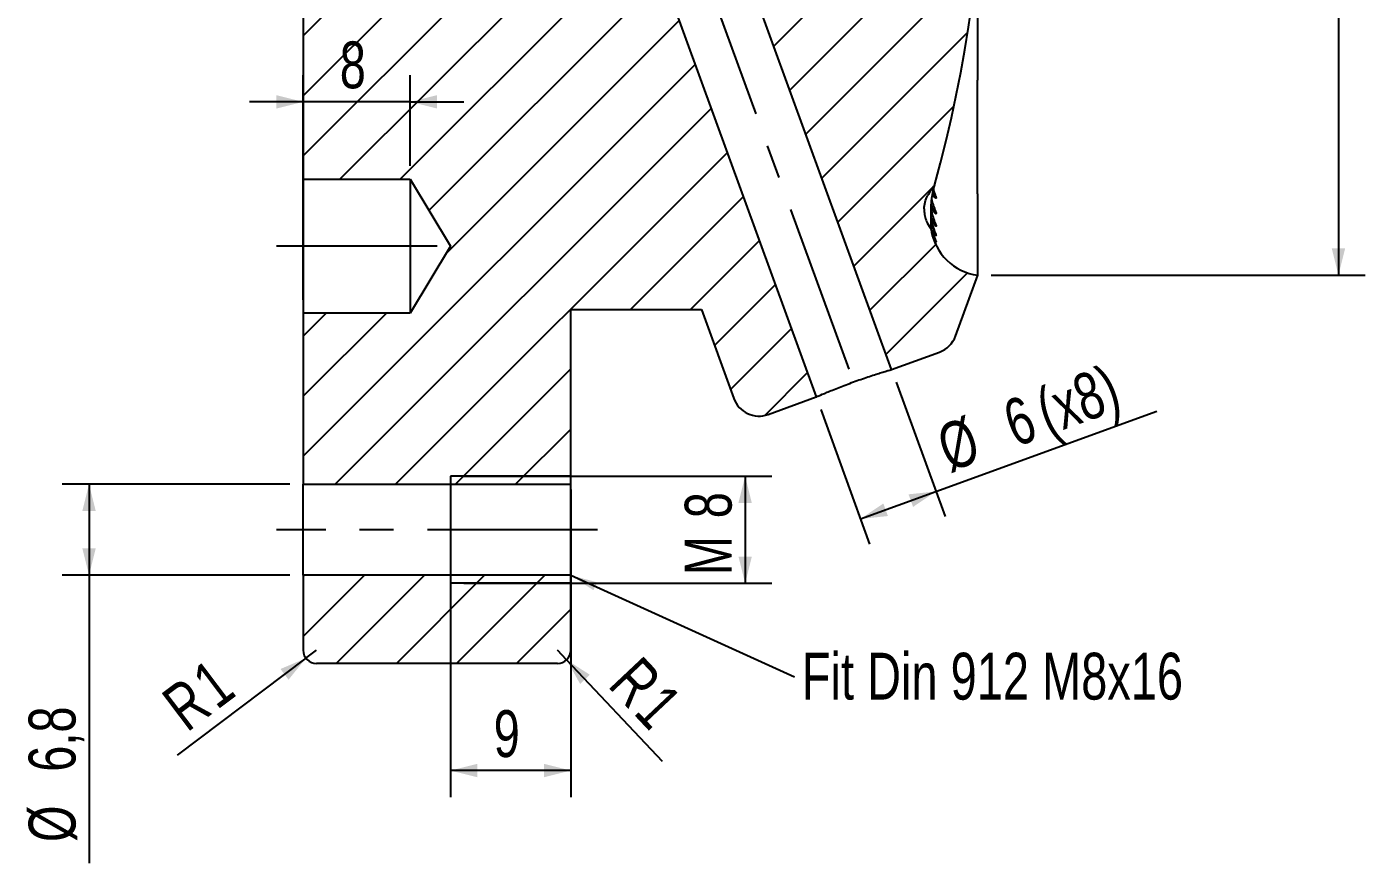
# Model space of a CAD drawing. Header units: millimetres. Extents: x 8 to 3888, y -9869 to 412.
# Drawn here: x 259.3 to 359.3, y 123.8 to 186.4 of the extents above; entities that cross this region are included whole.
import ezdxf

# ---------------------------------------------------------------- set-up
doc = ezdxf.new("R2010")
doc.units = ezdxf.units.MM
doc.linetypes.add('CENTERX2', pattern=[20.319999999999997, 12.7, -2.54, 2.54, -2.54])
for name, color, linetype in [('CENTERLINE', 4, 'CENTERX2'), ('DETAIL', 3, 'Continuous'), ('DIMENSIONS', 2, 'Continuous'), ('HATCH', 3, 'Continuous'), ('TEXT', 2, 'Continuous')]:
    doc.layers.add(name, color=color, linetype=linetype)
doc.layers.add('OUTLINE', color=7, linetype='Continuous', lineweight=25)
doc.styles.add('SLDTEXTSTYLE0', font='TXT', dxfattribs={"width": 0.75})
doc.dimstyles.new('SLDDIMSTYLE1', dxfattribs={"dimtxt": 3.5, "dimasz": 2, "dimexe": 0, "dimexo": 0.0625, "dimgap": 0.875, "dimtad": 1, "dimrnd": 1e-09, "dimzin": 12, "dimdsep": 46, "dimtxsty": 'SLDTEXTSTYLE0', "dimsah": 1, "dimcen": 0.09, "dimadec": 0, "dimazin": 3, "dimtfac": 1, "dimtofl": 0, "dimtmove": 0, "dimatfit": 3, "dimfxl": 0, "dimfrac": 2, "dimtolj": 1, "dimtzin": 12, "dimarcsym": 0})
doc.dimstyles.new('SLDDIMSTYLE12', dxfattribs={"dimtxt": 3.5, "dimasz": 2, "dimexe": 0, "dimexo": 0.0625, "dimgap": 0.875, "dimtad": 1, "dimrnd": 1e-09, "dimzin": 12, "dimdsep": 46, "dimtxsty": 'SLDTEXTSTYLE0', "dimsah": 1, "dimcen": 0.09, "dimadec": 0, "dimazin": 3, "dimtol": 1, "dimtp": 0.05, "dimtfac": 1, "dimtofl": 0, "dimtmove": 0, "dimatfit": 3, "dimfxl": 0, "dimfrac": 2, "dimtolj": 1, "dimarcsym": 0})
doc.dimstyles.new('SLDDIMSTYLE3', dxfattribs={"dimtxt": 3.5, "dimasz": 2, "dimexe": 0, "dimexo": 0.0625, "dimgap": 0.875, "dimtad": 1, "dimrnd": 1e-09, "dimzin": 12, "dimdsep": 46, "dimtxsty": 'SLDTEXTSTYLE0', "dimsah": 1, "dimcen": 0.09, "dimadec": 0, "dimazin": 3, "dimtfac": 1, "dimtmove": 0, "dimatfit": 0, "dimfxl": 0, "dimfrac": 2, "dimtolj": 1, "dimtzin": 12, "dimarcsym": 0})
doc.dimstyles.new('SLDDIMSTYLE4', dxfattribs={"dimtxt": 0.18, "dimasz": 2, "dimexe": 0, "dimexo": 0.0625, "dimgap": 0, "dimtad": 0, "dimtih": 1, "dimtoh": 1, "dimdec": 0, "dimrnd": 1e-09, "dimzin": 0, "dimdsep": 46, "dimtxsty": 'Standard', "dimsah": 1, "dimcen": 0.09, "dimadec": 0, "dimazin": 0, "dimtfac": 2, "dimtdec": 0, "dimtofl": 0, "dimtmove": 0, "dimatfit": 3, "dimfxl": 0, "dimfrac": 2, "dimtolj": 1, "dimtzin": 0, "dimarcsym": 0})
doc.dimstyles.new('SLDDIMSTYLE6', dxfattribs={"dimtxt": 3.5, "dimasz": 2, "dimexe": 0, "dimexo": 0.0625, "dimgap": 0.875, "dimtad": 1, "dimdec": 1, "dimrnd": 1e-09, "dimzin": 12, "dimdsep": 46, "dimtxsty": 'SLDTEXTSTYLE0', "dimsah": 1, "dimcen": 0.09, "dimadec": 0, "dimazin": 3, "dimtfac": 1, "dimtdec": 1, "dimtofl": 0, "dimtmove": 0, "dimatfit": 3, "dimfxl": 0, "dimfrac": 2, "dimtolj": 1, "dimtzin": 12, "dimarcsym": 0})
doc.dimstyles.new('SLDDIMSTYLE9', dxfattribs={"dimtxt": 3.5, "dimasz": 2, "dimexe": 0, "dimexo": 0.0625, "dimgap": 0.875, "dimtad": 1, "dimrnd": 1e-09, "dimzin": 12, "dimdsep": 46, "dimtxsty": 'SLDTEXTSTYLE0', "dimsah": 1, "dimcen": 0, "dimadec": 0, "dimazin": 3, "dimtfac": 1, "dimtofl": 0, "dimtmove": 0, "dimatfit": 3, "dimfxl": 0, "dimfrac": 2, "dimtolj": 1, "dimtzin": 12, "dimarcsym": 0})
pattern_1 = [(45, (0, 0), (-2.245064030267288, 2.245064030267288), [])]

# ---------------------------------------------------------------- blocks, each defined once
blk = doc.blocks.new('_D_13')
at = {"layer": 'DIMENSIONS'}
for p, q in [((279.9708813506584, 165.9565333599356), (279.9708813506584, 182.7452840237611)), ((287.9708813506584, 175.9565333599356), (287.9708813506584, 182.7452840237611)), ((279.9708813506584, 180.7452840237611), (275.9708813506584, 180.7452840237611)), ((287.9708813506584, 180.7452840237611), (279.9708813506584, 180.7452840237611)), ((287.9708813506584, 180.7452840237611), (291.9708813506584, 180.7452840237611))]:
    blk.add_line(p, q, dxfattribs=at)
for points in [[(279.9708813506584, 180.7452840237611), (277.9708813506584, 181.2452840237611), (277.9708813506584, 180.2452840237611)], [(287.9708813506584, 180.7452840237611), (289.9708813506584, 180.2452840237611), (289.9708813506584, 181.2452840237611)]]:
    blk.add_solid(points, dxfattribs=at)
at = {"layer": 'DIMENSIONS', "insert": (282.7031179720062, 185.2570209383398), "char_height": 3.5, "attachment_point": 1, "style": 'SLDTEXTSTYLE0'}
blk.add_mtext('8', dxfattribs=at)
blk = doc.blocks.new('_D_14')
at = {"layer": 'DIMENSIONS'}
for p, q in [((291.9708813506584, 152.7565333599356), (314.9930637496115, 152.7565333599356)), ((312.9930637496115, 152.7565333599356), (312.9930637496115, 144.7565333599356)), ((291.9708813506584, 144.7565333599356), (314.9930637496115, 144.7565333599356))]:
    blk.add_line(p, q, dxfattribs=at)
for points in [[(312.9930637496115, 152.7565333599356), (312.4930637496115, 150.7565333599356), (313.4930637496115, 150.7565333599356)], [(312.9930637496115, 144.7565333599356), (313.4930637496115, 146.7565333599356), (312.4930637496115, 146.7565333599356)]]:
    blk.add_solid(points, dxfattribs=at)
at = {"layer": 'DIMENSIONS', "char_height": 3.5, "attachment_point": 1, "rotation": 90.00000000000041, "style": 'SLDTEXTSTYLE0'}
for s, insert in [('8', (308.4813268350325, 149.6168013668786)), ('M', (308.4813268350325, 145.3607385956861))]:
    blk.add_mtext(s, dxfattribs=dict(at, insert=insert))
blk = doc.blocks.new('_D_15')
at = {"layer": 'DIMENSIONS'}
for p, q in [((290.9708813506584, 151.7565333599356), (290.9708813506584, 128.7565333599359)), ((299.9708813506584, 151.7565333599356), (299.9708813506584, 128.7565333599359)), ((299.9708813506584, 130.7565333599359), (290.9708813506584, 130.7565333599359))]:
    blk.add_line(p, q, dxfattribs=at)
for points in [[(290.9708813506584, 130.7565333599359), (292.9708813506584, 130.2565333599359), (292.9708813506584, 131.2565333599359)], [(299.9708813506584, 130.7565333599359), (297.9708813506584, 131.2565333599359), (297.9708813506584, 130.2565333599359)]]:
    blk.add_solid(points, dxfattribs=at)
at = {"layer": 'DIMENSIONS', "insert": (294.2031179720041, 135.2682702745145), "char_height": 3.5, "attachment_point": 1, "style": 'SLDTEXTSTYLE0'}
blk.add_mtext('9', dxfattribs=at)
blk = doc.blocks.new('_D_16')
at = {"layer": 'DIMENSIONS'}
for p, q in [((278.9708813506584, 152.1565333599356), (261.9708813506596, 152.1565333599356)), ((263.9708813506596, 152.1565333599356), (263.9708813506596, 145.3565333599356)), ((278.9708813506584, 145.3565333599356), (261.9708813506596, 145.3565333599356)), ((263.9708813506596, 145.3565333599356), (263.9708813506596, 123.8282663654274))]:
    blk.add_line(p, q, dxfattribs=at)
for points in [[(263.9708813506596, 152.1565333599356), (263.4708813506596, 150.1565333599356), (264.4708813506596, 150.1565333599356)], [(263.9708813506596, 145.3565333599356), (264.4708813506596, 147.3565333599356), (263.4708813506596, 147.3565333599356)]]:
    blk.add_solid(points, dxfattribs=at)
at = {"layer": 'DIMENSIONS', "char_height": 3.5, "attachment_point": 1, "rotation": 90.00000000000041, "style": 'SLDTEXTSTYLE0'}
for s, insert in [('6,8', (259.4591444360807, 130.6679289341321)), ('%%c', (259.4591442614577, 125.4157663654283))]:
    blk.add_mtext(s, dxfattribs=dict(at, insert=insert))
blk = doc.blocks.new('_D_17')
at = {"layer": 'DIMENSIONS'}
for q in [(270.5572994966029, 131.8960250922835), (280.9708813506584, 139.7565333599356)]:
    blk.add_line((280.1727364710582, 139.1540677997847), q, dxfattribs=at)
blk.add_solid([(280.1727364710582, 139.1540677997847), (278.2752139317824, 138.3482091192828), (278.8776794919333, 137.5500642396827)], dxfattribs=at)
at = {"layer": 'DIMENSIONS', "char_height": 3.5, "attachment_point": 1, "rotation": 37.04668522062692, "style": 'SLDTEXTSTYLE0'}
for s, insert in [('1', (271.4173198909774, 138.051181020855)), ('R', (269.1767752962831, 136.3599455211543))]:
    blk.add_mtext(s, dxfattribs=dict(at, insert=insert))
blk = doc.blocks.new('_D_18')
at = {"layer": 'DIMENSIONS'}
for q in [(298.9708813506584, 139.7565333599356), (306.7901778581397, 131.4607886943607)]:
    blk.add_line((299.6567825015217, 139.0288386359995), q, dxfattribs=at)
blk.add_solid([(299.6567825015217, 139.0288386359995), (300.6647374412802, 137.2304986126957), (301.3924321652163, 137.916399763559)], dxfattribs=at)
at = {"layer": 'DIMENSIONS', "char_height": 3.5, "attachment_point": 1, "rotation": 313.3065188296342, "style": 'SLDTEXTSTYLE0'}
for s, insert in [('R', (305.198984651847, 139.484504755852)), ('1', (307.1244397356798, 137.4417271574812))]:
    blk.add_mtext(s, dxfattribs=dict(at, insert=insert))
blk = doc.blocks.new('_D_22')
at = {"layer": 'DIMENSIONS'}
for p, q in [((324.2743674902783, 159.7948436055324), (327.9338555069727, 149.7404829128998)), ((318.6362117655628, 157.7427227455784), (322.2956997822573, 147.6883620529458)), ((327.2498152203213, 151.6198681544716), (343.7502823463401, 157.6255470398305)), ((321.6116594956059, 149.5677472945176), (327.2498152203213, 151.6198681544716))]:
    blk.add_line(p, q, dxfattribs=at)
for points in [[(327.2498152203213, 151.6198681544716), (325.1994199070866, 151.4056741782132), (325.5414400504123, 150.4659815574273)], [(321.6116594956059, 149.5677472945176), (323.6620548088405, 149.7819412707759), (323.3200346655148, 150.7216338915619)]]:
    blk.add_solid(points, dxfattribs=at)
at = {"layer": 'DIMENSIONS', "char_height": 3.5, "attachment_point": 1, "rotation": 20.00000000000006, "style": 'SLDTEXTSTYLE0'}
for s, insert in [('(x8)', (334.4188052045489, 159.0873613459129)), ('6', (331.9886553806745, 158.2028591452153)), ('%%c', (327.0468352696671, 156.3472798198632))]:
    blk.add_mtext(s, dxfattribs=dict(at, insert=insert))
blk = doc.blocks.new('_D_26')
at = {"layer": 'DIMENSIONS'}
for p, q in [((331.3708813506584, 235.7253571124055), (359.3249149804827, 235.7253571124055)), ((357.3249149804827, 235.7253571124055), (357.3249149804827, 167.7877096074656)), ((331.3708813506584, 167.7877096074656), (359.3249149804827, 167.7877096074656))]:
    blk.add_line(p, q, dxfattribs=at)
for points in [[(357.3249149804827, 235.7253571124055), (356.8249149804827, 233.7253571124055), (357.8249149804827, 233.7253571124055)], [(357.3249149804827, 167.7877096074656), (357.8249149804827, 169.7877096074656), (356.8249149804827, 169.7877096074656)]]:
    blk.add_solid(points, dxfattribs=at)
at = {"layer": 'DIMENSIONS', "attachment_point": 1, "rotation": 90.00000000000041, "style": 'SLDTEXTSTYLE0'}
for s, insert, char_height in [('0,05', (350.6300236157892, 205.9995887184645), 2.5), ('0', (353.8626624330697, 205.9995887184645), 2.5), ('+', (350.6300236157892, 203.9787556359673), 2.5), ('67,94', (352.813178065902, 191.0481994355226), 3.5)]:
    blk.add_mtext(s, dxfattribs=dict(at, insert=insert, char_height=char_height))
blk = doc.blocks.new('SW_NOTE_0_8')
at = {"layer": 'TEXT', "color": 0, "insert": (0.5581265737221175, 1.795794930032318), "char_height": 3.5, "attachment_point": 1, "style": 'SLDTEXTSTYLE0'}
blk.add_mtext('Fit Din 912 M8x16', dxfattribs=at)

msp = doc.modelspace()

# ---------------------------------------------------------------- hatches: boundary and pattern name
at = {"layer": 'HATCH'}
h = msp.add_hatch(dxfattribs=at)
h.set_pattern_fill('ANSI31', color=256, angle=2.8e-322, style=0)
h.set_pattern_definition(pattern_1)
edge = h.paths.add_edge_path(flags=0)
edge.add_ellipse((327.1708813506584, 172.7127096074653), major_axis=(9.49056222365656e-31, -1.600000000000031), ratio=0.4999999999999869, start_angle=268.47934382903975, end_angle=276.01078318413573, ccw=False)
edge.add_spline(control_points=[(326.3711630924622, 172.7551693534692), (326.373574102638, 172.9368123485206), (326.3991033886002, 173.1197224248274), (326.4478136746493, 173.2947289922879), (326.4889762004281, 173.4426179276413), (326.5472457628986, 173.5870753877488), (326.622700432408, 173.7207619000739)], knot_values=[0.001741228567278241, 0.001741228567278241, 0.001741228567278241, 0.001741228567278241, 0.002288489049463653, 0.002288489049463653, 0.002288489049463653, 0.002750111708964145, 0.002750111708964145, 0.002750111708964145, 0.002750111708964145], weights=[1, 1, 1, 1, 1, 1, 1], degree=3, periodic=0)
edge.add_ellipse((331.3708813506584, 169.1431560526245), major_axis=(2.851467590636627e-30, -7.711284485977308), ratio=0.7651449134926475, start_angle=225.9599874142058, end_angle=233.58537649130568, ccw=False)
edge.add_arc((229.7444546482375, 201.7565333599355), 101.1264267024209, 344.3659401335266, 375.634059866475)
edge.add_ellipse((331.3708813506584, 234.3699106672465), major_axis=(-2.851467590636629e-30, 7.711284485977314), ratio=0.7651449134926475, start_angle=126.414623508694, end_angle=134.0400125857937, ccw=False)
edge.add_spline(control_points=[(326.6227004324085, 229.7923048197974), (326.5962080466602, 229.8392425994853), (326.5718659813377, 229.8874513812779), (326.5496696288353, 229.936566792304), (326.4526087027383, 230.1513402457032), (326.395182537294, 230.3872766171638), (326.3772327279493, 230.6222793065193), (326.3737864157107, 230.6673991531365), (326.3717636753138, 230.7126500799965), (326.3711630924622, 230.7578973664017)], knot_values=[0.004345510241541057, 0.004345510241541057, 0.004345510241541057, 0.004345510241541057, 0.004506926189729176, 0.004506926189729176, 0.004506926189729176, 0.005220139374185372, 0.005220139374185372, 0.005220139374185372, 0.005355205141490209, 0.005355205141490209, 0.005355205141490209, 0.005355205141490209], weights=[1, 1, 1, 1, 1, 1, 1, 1, 1, 1], degree=3, periodic=0)
edge.add_ellipse((327.1708813506584, 230.8003571124058), major_axis=(-9.49056222365656e-31, 1.600000000000031), ratio=0.4999999999999869, start_angle=83.98921681586381, end_angle=91.52065617096503, ccw=False)
edge.add_spline(control_points=[(326.3752795864323, 230.9679021243926), (326.3832210399448, 231.1187447988505), (326.407225098636, 231.269686011692), (326.4475389644435, 231.4152585755396), (326.4852120541861, 231.5512953497866), (326.537569229936, 231.6843409582521), (326.6048914859604, 231.8084094050147)], knot_values=[0.001869552963226244, 0.001869552963226244, 0.001869552963226244, 0.001869552963226244, 0.002324547397561946, 0.002324547397561946, 0.002324547397561946, 0.002749000920168347, 0.002749000920168347, 0.002749000920168347, 0.002749000920168347], weights=[1, 1, 1, 1, 1, 1, 1], degree=3, periodic=0)
edge.add_ellipse((331.3708813506584, 227.3910469124163), major_axis=(2.823712390805541e-30, -7.636225508429936), ratio=0.7651449134926442, start_angle=229.7499868124238, end_angle=234.6566745372857, ccw=False)
edge.add_arc((330.8708813506584, 231.7567301458086), 4.000000000000002, 97.18075578145749, 171.8325490427588, ccw=False)
edge.add_line((330.3708813506584, 235.7253571124055), (328.7138845921082, 240.2779182906318))
edge.add_arc((326.8344993505364, 239.5938780039805), 2, 19.99999999999953, 69.99999999999963)
edge.add_line((327.5185396371877, 241.4732632455523), (323.9323473469526, 242.7785304935528))
edge.add_line((323.9323473469526, 242.7785304935528), (313.0052340170906, 212.7565333599356))
edge.add_line((313.0052340170906, 212.7565333599356), (316.9708813506584, 212.7565333599356))
edge.add_line((316.9708813506584, 212.7565333599356), (323.5803481599616, 201.7565333599355))
edge.add_line((323.5803481599616, 201.7565333599355), (316.9708813506584, 190.7565333599355))
edge.add_line((316.9708813506584, 190.7565333599355), (313.0052340170906, 190.7565333599355))
edge.add_line((313.0052340170906, 190.7565333599355), (323.9323473469526, 160.7345362263183))
edge.add_line((323.9323473469526, 160.7345362263183), (327.5185396371877, 162.0398034743188))
edge.add_arc((326.8344993505364, 163.9191887158906), 2, 290.0000000000012, 340.0000000000013)
edge.add_line((328.7138845921082, 163.2351484292393), (330.3708813506584, 167.7877096074656))
edge.add_arc((330.8708813506584, 171.7563365740625), 4.000000000000002, 188.1674509572408, 262.8192442185417, ccw=False)
edge.add_ellipse((331.3708813506584, 176.1220198074547), major_axis=(-2.823712390805542e-30, 7.63622550842994), ratio=0.7651449134926442, start_angle=125.3433254627137, end_angle=130.2500131875754, ccw=False)
edge.add_spline(control_points=[(326.6048914859612, 171.7046573148567), (326.5909902361468, 171.7302759820611), (326.5777385664869, 171.7562570144408), (326.565133572034, 171.7825377102188), (326.4651278693752, 171.9910439065106), (326.4045113697085, 172.2215695310767), (326.3822501574101, 172.451744275311), (326.3792441146676, 172.4828259212763), (326.3769213114865, 172.5139811103023), (326.3752795864323, 172.5451645954785)], knot_values=[0.004225855046045657, 0.004225855046045657, 0.004225855046045657, 0.004225855046045657, 0.004312563653865688, 0.004312563653865688, 0.004312563653865688, 0.005009576360657715, 0.005009576360657715, 0.005009576360657715, 0.005102402245997553, 0.005102402245997553, 0.005102402245997553, 0.005102402245997553], weights=[1, 1, 1, 1, 1, 1, 1, 1, 1, 1], degree=3, periodic=0)
h = msp.add_hatch(dxfattribs=at)
h.set_pattern_fill('ANSI31', color=256, angle=2.8e-322, style=0)
h.set_pattern_definition(pattern_1)
edge = h.paths.add_edge_path(flags=0)
edge.add_line((306.6201673822351, 190.7565333599355), (304.9708813506584, 190.7565333599355))
edge.add_line((304.9708813506584, 190.7565333599355), (304.9708813506584, 188.9065333599355))
edge.add_line((304.9708813506584, 188.9065333599355), (281.4708813506584, 188.9065333599355))
edge.add_line((281.4708813506584, 188.9065333599355), (279.9708813506584, 187.4065333599355))
edge.add_line((279.9708813506584, 187.4065333599355), (279.9708813506584, 174.9565333599355))
edge.add_line((279.9708813506584, 174.9565333599355), (287.9708813506584, 174.9565333599355))
edge.add_line((287.9708813506584, 174.9565333599355), (290.9751844457962, 169.9565333599355))
edge.add_line((290.9751844457962, 169.9565333599355), (287.9708813506584, 164.9565333599355))
edge.add_line((287.9708813506584, 164.9565333599355), (279.9708813506584, 164.9565333599355))
edge.add_line((279.9708813506584, 164.9565333599355), (279.9708813506584, 152.1565333599355))
edge.add_line((279.9708813506584, 152.1565333599355), (299.9708813506584, 152.1565333599355))
edge.add_line((299.9708813506584, 152.1565333599355), (299.9708813506584, 165.2315333599355))
edge.add_line((299.9708813506584, 165.2315333599355), (309.7208813506584, 165.2315333599355))
edge.add_line((309.7208813506584, 165.2315333599355), (312.1445738037789, 158.5724930732842))
edge.add_arc((314.0239590453507, 159.2565333599356), 2, 200.0000000000014, 290.0000000000006)
edge.add_line((314.707999332002, 157.3771481183637), (318.2941916222372, 158.6824153663643))
edge.add_line((318.2941916222372, 158.6824153663643), (306.6201673822351, 190.7565333599355))
h = msp.add_hatch(dxfattribs=at)
h.set_pattern_fill('ANSI31', color=256, angle=2.8e-322, style=0)
h.set_pattern_definition(pattern_1)
edge = h.paths.add_edge_path(flags=0)
edge.add_line((299.9708813506584, 145.3565333599355), (279.9708813506584, 145.3565333599355))
edge.add_line((279.9708813506584, 145.3565333599355), (279.9708813506584, 139.7565333599356))
edge.add_arc((280.9708813506584, 139.7565333599356), 1, 180, 270.0000000000008)
edge.add_line((280.9708813506584, 138.7565333599355), (298.9708813506584, 138.7565333599355))
edge.add_arc((298.9708813506584, 139.7565333599356), 1, 270.0000000000008, 360.0000000000008)
edge.add_line((299.9708813506584, 139.7565333599356), (299.9708813506584, 145.3565333599355))

# ---------------------------------------------------------------- linework, layer by layer
at = {"layer": 'CENTERLINE'}
for p, q in [((309.4384435963995, 191.7847963002224), (321.1132694845949, 159.7084757963413)), ((289.9708813506584, 169.9565333599355), (277.9708813506584, 169.9565333599355)), ((301.9708813506584, 148.7565333599356), (277.9708813506584, 148.7565333599356))]:
    msp.add_line(p, q, dxfattribs=at)
at = {"layer": 'DETAIL'}
for p, q in [((299.9708813506584, 152.7565333599356), (290.9708813506584, 152.7565333599356)), ((290.9708813506584, 152.7565333599356), (290.9708813506584, 144.7565333599356)), ((299.9708813506584, 144.7565333599356), (290.9708813506584, 144.7565333599356))]:
    msp.add_line(p, q, dxfattribs=at)
at = {"layer": 'OUTLINE'}
for p, q in [((330.3708813086624, 182.3572517687585), (330.3708813086624, 191.7128079885748)), ((306.6201672822709, 190.7565334195402), (318.2941914469475, 158.6824135238435)), ((323.932347533154, 160.7345343882349), (313.0052340179455, 190.7565334195402)), ((279.9708831057424, 187.4065335223582), (279.9708831057424, 174.9565341824796)), ((330.3201205030555, 182.3620834702756), (330.3201205030555, 173.8768016303089)), ((279.9708831057424, 174.9565341824796), (287.9708806917543, 174.9565341824796)), ((279.9708831057424, 174.9565341824796), (279.9708831057424, 164.9565325433519)), ((287.9708806917543, 174.9565341824796), (290.9751838937873, 169.9565315002706)), ((287.9708806917543, 174.9565341824796), (287.9708806917543, 164.9565325433519)), ((327.1308659509296, 173.6214646453168), (326.9918986529584, 173.8764887059238)), ((327.1129696563358, 173.6543068045881), (327.1694245681638, 173.590274652293)), ((330.3708813086624, 167.7877084666994), (330.3708813086624, 173.8719699287918)), ((327.1308659509296, 171.6205832863357), (326.9627510503406, 172.0765625441578)), ((327.1278903753037, 172.5164988393095), (327.1930717796559, 172.435961788347)), ((326.9054030001635, 171.2648962939289), (326.932175730216, 171.1086855584886)), ((290.9751838937873, 169.9565315002706), (287.9708806917543, 164.9565325433519)), ((328.7138852224226, 163.2351466769483), (330.3708813086624, 167.7877084666994)), ((299.970881727385, 165.2315334731844), (309.7208814628894, 165.2315334731844)), ((299.970881727385, 152.1565319353845), (299.970881727385, 165.2315334731844)), ((309.7208814628894, 165.2315334731844), (312.1445737828972, 158.5724913830068)), ((287.9708806917543, 164.9565325433519), (279.9708831057424, 164.9565325433519)), ((279.9708831057424, 164.9565325433519), (279.9708831057424, 152.1565319353845)), ((323.932347533154, 160.7345343882349), (327.5185392171616, 162.0398053283002)), ((314.7079992972786, 157.3771463090685), (318.2941914469475, 158.6824135238435)), ((279.9708831057424, 152.1565319353845), (299.970881727385, 152.1565319353845)), ((279.9708831057424, 145.3565323108938), (279.9708831057424, 152.1565319353845)), ((299.970881727385, 145.3565323108938), (299.970881727385, 152.1565319353845)), ((299.970881727385, 145.3565323108938), (279.9708831057424, 145.3565323108938)), ((279.9708831057424, 145.3565323108938), (279.9708831057424, 139.7565343732145)), ((299.970881727385, 139.7565343732145), (299.970881727385, 145.3565323108938)), ((298.9708815634722, 138.7565323466566), (280.97088140701, 138.7565323466566))]:
    msp.add_line(p, q, dxfattribs=at)
at = {"layer": 'OUTLINE', "flags": 128}
for points in [[(327.0400573432917, 174.1998923326042), (327.0974975944037, 174.0343981737402), (327.200436678576, 173.7710778916385), (327.2332667306537, 173.6829002702739), (327.2512570888276, 173.6262404674795), (327.2611943006987, 173.5796855146196), (327.2615519285674, 173.5535675043371), (327.2501236692543, 173.534520095041), (327.1937823787803, 173.557136332443), (327.1308659509296, 173.6214646453168), (327.1308659509296, 173.6214646453168)], [(326.9779288143391, 171.1432823294904), (327.1169687554712, 170.661348974159), (327.1939006567473, 170.462716495445), (327.2236042589421, 170.3905501717832), (327.2490731373901, 170.3279913718011), (327.259468559968, 170.2996232861784), (327.2621787086601, 170.2868604416158), (327.2548678264494, 170.2921727055814), (327.223160018074, 170.3439505154398), (327.1308659509296, 170.5353671068456), (327.1308659509296, 170.5353671068456)]]:
    msp.add_lwpolyline(points, dxfattribs=at)
at = {"layer": 'OUTLINE'}
for centre, radius, start, end in [((229.7444546482375, 201.7565333599355), 101.1264267024209, 344.3659401335267, 15.63405986647416), ((330.8708813506584, 171.7563365740625), 4.000000000000031, 188.167450957242, 262.8192442185426), ((326.8344993505364, 163.9191887158906), 1.999999999999995, 290.0000000000012, 340.0000000000007), ((314.0239590453507, 159.2565333599356), 1.999999999999995, 200.0000000000001, 290.0000000000009), ((280.9708813506584, 139.7565333599356), 1, 179.9999999999984, 269.9999999999976), ((298.9708813506584, 139.7565333599356), 1, 270.0000000000008, 1.628443996909321e-12)]:
    msp.add_arc(centre, radius, start, end, dxfattribs=at)
for centre, major_axis, ratio, start_param, end_param in [((331.3708813506584, 169.1431560526245), (0, -7.711284485977302), 0.7651449134926476, 3.943745758142846, 4.076833904283852), ((327.1708813506584, 172.7127096074653), (0, -1.600000000000051), 0.4999999999999911, 4.68584852341067, 4.817296937571383), ((331.3708813506584, 176.1220198074547), (0, 7.636225508429931), 0.7651449134926465, 2.187653724723214, 2.273291580889241)]:
    msp.add_ellipse(centre, major_axis=major_axis, ratio=ratio, start_param=start_param, end_param=end_param, dxfattribs=at)
for points in [[(330.3708813506584, 182.3572516725274), (330.3539281164738, 182.3587861128851), (330.3370078660301, 182.3603968487373), (330.3201203839662, 182.3620833819262)], [(327.094915706501, 174.3807593229253), (326.9918085640149, 174.0150163645981), (326.9176414379612, 173.620396950814), (326.8868501594227, 173.2043958713013)], [(327.129459959315, 174.5037368399175), (327.1182278749073, 174.4636001662776), (327.1067166494807, 174.4226197769383), (327.094915706501, 174.3807593229253)], [(326.8770351312897, 173.0408433762681), (326.8729664165666, 172.952390813679), (326.8708813506584, 172.8631699028343), (326.8708813506584, 172.7732494238984)], [(326.8868501594227, 173.2043958713013), (326.8827847261742, 173.1494704281113), (326.8795243753837, 173.094958750286), (326.8770351312897, 173.0408433762681)], [(330.3201203839658, 173.8768020076876), (330.3370163351224, 173.8751146287002), (330.3539366285789, 173.873503968214), (330.3708813506583, 173.8719702982885)], [(327.1308656115983, 172.5097315293618), (327.0378551533945, 172.6506979191815), (326.9675259093228, 172.8073480426824), (326.9231924346809, 172.9820815574229)], [(326.8708813506584, 171.7848673808565), (326.8708813506584, 171.6093988864762), (326.8825412953366, 171.4361556258339), (326.9054033370177, 171.2648963161924)], [(327.1308656115983, 170.3475584755254), (327.0288528648531, 170.6098961505566), (326.9543404026239, 170.8892494449356), (326.911452962771, 171.1880700510364)]]:
    msp.add_open_spline(points, degree=3, dxfattribs=at)
for points, knots in [([(326.3711630924622, 172.7551693534692), (326.3733930187634, 172.9231696780388), (326.3947738737538, 173.0891766556955), (326.4785954040465, 173.4169168513711), (326.5400084557433, 173.5742527174158), (326.622700432408, 173.7207619000739)], [0, 0, 0, 0, 0.5, 0.5, 1, 1, 1, 1]), ([(326.9054033370177, 173.5887155676957), (326.9265956389933, 173.4518941279153), (326.957531977924, 173.3126575817925), (327.0195743996237, 173.0967185051533), (327.0427239311951, 173.0240883436953), (327.0937542025085, 172.8767471334993), (327.1218255018409, 172.8017555635045), (327.1660298062025, 172.688005416147), (327.1812657685521, 172.6494792400287), (327.2113568396226, 172.5724100401615), (327.2263887606784, 172.5335431995502), (327.2511202221187, 172.4619649706944), (327.2601359646376, 172.4297286584262), (327.2636226414544, 172.3916302479845), (327.2590374107864, 172.3846796187774), (327.2386371568138, 172.3819200464524), (327.2170095412184, 172.4009978635974), (327.1744160252026, 172.4477060825391), (327.1523421034557, 172.4771818184841), (327.1308656115983, 172.5097315293618)], [0, 0, 0, 0, 0.2500000000000117, 0.2500000000000117, 0.3750000000000147, 0.3750000000000147, 0.5000000000000178, 0.5000000000000178, 0.5625000000000161, 0.5625000000000161, 0.6250000000000145, 0.6250000000000145, 0.6875000000000129, 0.6875000000000129, 0.7500000000000112, 0.7500000000000112, 0.8750000000000057, 0.8750000000000057, 1, 1, 1, 1]), ([(326.3752795864323, 172.5451645954785), (326.3830290411366, 172.3979688118159), (326.4058683971409, 172.252500433711), (326.4814154574771, 171.9716690973029), (326.5348137195059, 171.8338039024807), (326.6048914859612, 171.7046573148567)], [0, 0, 0, 0, 0.5, 0.5, 1, 1, 1, 1]), ([(326.8708813506584, 172.7732494238984), (326.8708813506584, 172.6165327522375), (326.8708813506584, 172.4526873636552), (326.8708813506584, 172.1220651482562), (326.8708813506584, 171.954430823957), (326.8708813506584, 171.7848673808565)], [0, 0, 0, 0, 0.5, 0.5, 1, 1, 1, 1]), ([(326.9054033370177, 172.6708517944598), (326.9265887253375, 172.526907009199), (326.9578790055182, 172.3798538921827), (327.0194068000229, 172.1575473105787), (327.0423450780467, 172.0830556090296), (327.0931456673884, 171.9321730344356), (327.1211884183671, 171.8555376533142), (327.1652027288083, 171.7410870065643), (327.1802376146485, 171.7029008406883), (327.2105135369223, 171.6259304017669), (327.2255776845618, 171.5877274537782), (327.2506980161568, 171.5184371030279), (327.2598634928057, 171.4886737092413), (327.263734353981, 171.4562682213198), (327.2592935067569, 171.4527852139671), (327.2388676280007, 171.4602931820387), (327.2174816381553, 171.4858843808548), (327.1743855804254, 171.5461662062279), (327.1522694888383, 171.58200903695), (327.1308656115982, 171.6205835972613)], [0, 0, 0, 0, 0.2499999999999954, 0.2499999999999954, 0.3749999999999931, 0.3749999999999931, 0.4999999999999907, 0.4999999999999907, 0.5624999999999919, 0.5624999999999919, 0.624999999999993, 0.624999999999993, 0.6874999999999942, 0.6874999999999942, 0.7499999999999954, 0.7499999999999954, 0.8749999999999977, 0.8749999999999977, 1, 1, 1, 1]), ([(326.9054033370177, 171.9743476203519), (326.9265358118297, 171.8247050498503), (326.9577508777005, 171.6724615786583), (327.0190804954203, 171.4441965121038), (327.0419319792906, 171.3680358969688), (327.0924904689092, 171.214784198256), (327.1205217245795, 171.1370189055246), (327.1643578312609, 171.0226604378368), (327.1792917149283, 170.9848273667703), (327.2092237703956, 170.9097956268832), (327.224492414164, 170.872066276157), (327.250133136641, 170.8052341472594), (327.2594963995101, 170.7780111328661), (327.2638750926413, 170.7512275804205), (327.2594970097825, 170.7512654920829), (327.2394002483207, 170.7688116415421), (327.2177144362781, 170.8012829629333), (327.1748525193025, 170.873712018211), (327.1524210915442, 170.9160579551249), (327.1308656115986, 170.9607884394372)], [0, 0, 0, 0, 0.2500000000000066, 0.2500000000000066, 0.3750000000000097, 0.3750000000000097, 0.5000000000000128, 0.5000000000000128, 0.5625000000000114, 0.5625000000000114, 0.62500000000001, 0.62500000000001, 0.6875000000000087, 0.6875000000000087, 0.7500000000000073, 0.7500000000000073, 0.8750000000000036, 0.8750000000000036, 1, 1, 1, 1]), ([(327.087023009407, 170.5155075842645), (327.0964543699287, 170.4803187271151), (327.1211018386293, 170.3883578426595), (327.173518937757, 170.2644457354328), (327.218145667287, 170.1579598281826), (327.2450742805194, 170.0973002777094), (327.2590558697158, 170.0654078220481), (327.2639863710531, 170.0525101153293), (327.2570298804608, 170.0636130771893), (327.2151348208503, 170.1452503347707), (327.1668910898973, 170.261072329175), (327.1308659509296, 170.347560321739)], [0, 0, 0, 0, 0.09166659606923586, 0.2395571192821201, 0.3405806836183353, 0.3995291801795477, 0.4480145230074037, 0.4966222299299488, 0.5590929658267108, 0.6707605969906948, 1, 1, 1, 1]), ([(318.2941916222372, 158.6824153663643), (318.2941916222372, 158.6824153663643), (318.3118195551119, 158.6901824156144), (318.3825225855667, 158.7211839553739), (318.434745101904, 158.7440427991223), (318.640976979603, 158.833605524325), (318.8485651857667, 158.923044538933), (319.2335879771058, 159.084027185709), (319.3733123091695, 159.1417886943966), (319.675745218832, 159.2648260646208), (319.8392043649487, 159.3303728101329), (320.1755930363188, 159.4628464682251), (320.3501363668889, 159.5304423420302), (320.7124828679404, 159.6680173044918), (320.8964806426318, 159.7365324237439), (321.2635715630606, 159.8704720040318), (321.4493472788928, 159.9368637947407), (321.8142331937223, 160.0645645841468), (321.9911718065761, 160.1251425947309), (322.3341386014604, 160.2402602228498), (322.5015372219419, 160.2952236419016), (322.8116418328175, 160.3951823407713), (322.9557909613621, 160.4406796437167), (323.2217656823887, 160.5233188340251), (323.3424156861794, 160.5600855468678), (323.550550473411, 160.6227519324104), (323.6396453713558, 160.6491471840646), (323.7853099842585, 160.6919642095719), (323.8398200380201, 160.7077876112904), (323.9133945848227, 160.729090319434), (323.9323473469526, 160.7345362263183), (323.9323473469526, 160.7345362263183)], [0, 0, 0, 0, 0.06250000000000026, 0.06250000000000026, 0.1250000000000005, 0.1250000000000005, 0.2500000000000011, 0.2500000000000011, 0.312500000000001, 0.312500000000001, 0.3750000000000009, 0.3750000000000009, 0.4375000000000008, 0.4375000000000008, 0.5000000000000008, 0.5000000000000008, 0.5625000000000007, 0.5625000000000007, 0.6250000000000007, 0.6250000000000007, 0.6875000000000006, 0.6875000000000006, 0.7500000000000004, 0.7500000000000004, 0.8125000000000004, 0.8125000000000004, 0.8750000000000003, 0.8750000000000003, 0.9375000000000002, 0.9375000000000002, 1, 1, 1, 1])]:
    msp.add_open_spline(points, degree=3, knots=knots, dxfattribs=at)

# ---------------------------------------------------------------- block references
at = {"layer": 'TEXT'}
msp.add_blockref('SW_NOTE_0_8', (316.6699741156158, 137.7668247949909), dxfattribs=at)

# ---------------------------------------------------------------- dimensions: what is measured, and where the dimension line sits
at = {"layer": 'DIMENSIONS'}
dim = msp.add_linear_dim(base=(357.3249149804819, 167.7877096074656), p1=(330.3708813506584, 235.7253571124055), p2=(330.3708813506584, 167.7877096074656), angle=90.0000000000002, dimstyle='SLDDIMSTYLE12', dxfattribs=at)
dim.commit()
dim.dimension.update_dxf_attribs({"geometry": '_D_26', "text_midpoint": (357.3249149804819, 201.7565333599355), "dimtype": 160})
for base, p1, p2, dimstyle, picture, middle in [((279.9708813506584, 180.7452840237616), (287.9708813506584, 174.9565333599356), (279.9708813506584, 164.9565333599356), 'SLDDIMSTYLE3', '_D_13', (283.9708813506584, 180.7452840237616)), ((290.9708813506584, 130.7565333599355), (299.9708813506584, 152.7565333599356), (290.9708813506584, 152.7565333599356), 'SLDDIMSTYLE1', '_D_15', (295.4708813506584, 130.7565333599355))]:
    dim = msp.add_linear_dim(base=base, p1=p1, p2=p2, dimstyle=dimstyle, dxfattribs=at)
    dim.commit()
    dim.dimension.update_dxf_attribs({"geometry": picture, "text_midpoint": middle, "dimtype": 160})
for base, p1, p2, angle, text, dimstyle, picture, middle in [((327.2498152203221, 151.6198681544695), (318.2941916222372, 158.6824153663643), (323.9323473469526, 160.7345362263183), 20.00000000000009, '%%c<>(x8)', 'SLDDIMSTYLE1', '_D_22', (336.1701112909531, 154.866590405021)), ((263.9708813506581, 145.3565333599356), (279.9708813506584, 152.1565333599356), (279.9708813506584, 145.3565333599356), 90.0000000000002, '%%c<>', 'SLDDIMSTYLE6', '_D_16', (263.9708813506581, 131.2565333599355)), ((312.9930637496097, 144.7565333599356), (290.9708813506584, 152.7565333599356), (290.9708813506584, 144.7565333599356), 90.0000000000002, 'M<>', 'SLDDIMSTYLE1', '_D_14', (312.9930637496097, 148.7565333599356))]:
    dim = msp.add_linear_dim(base=base, p1=p1, p2=p2, angle=angle, text=text, dimstyle=dimstyle, dxfattribs=at)
    dim.commit()
    dim.dimension.update_dxf_attribs({"geometry": picture, "text_midpoint": middle, "dimtype": 160})
for center, mpoint, picture, middle in [((280.9708813506584, 139.7565333599356), (280.1727364710582, 139.1540677997847), '_D_17', (273.6457552973931, 134.2272938360611)), ((298.9708813506584, 139.7565333599356), (299.6567825015217, 139.0288386359995), '_D_18', (304.1825803832816, 134.2272938360614))]:
    dim = msp.add_radius_dim(center=center, mpoint=mpoint, dimstyle='SLDDIMSTYLE9', dxfattribs=at)
    dim.commit()
    dim.dimension.update_dxf_attribs({"geometry": picture, "text_midpoint": middle, "dimtype": 164})

# ---------------------------------------------------------------- leaders
at = {"layer": 'TEXT'}
msp.add_leader([(299.9708813506584, 145.3565333599356), (316.6699741156158, 137.7668247949909)], dimstyle='SLDDIMSTYLE4', dxfattribs=at)

doc.saveas('drawing.dxf')
